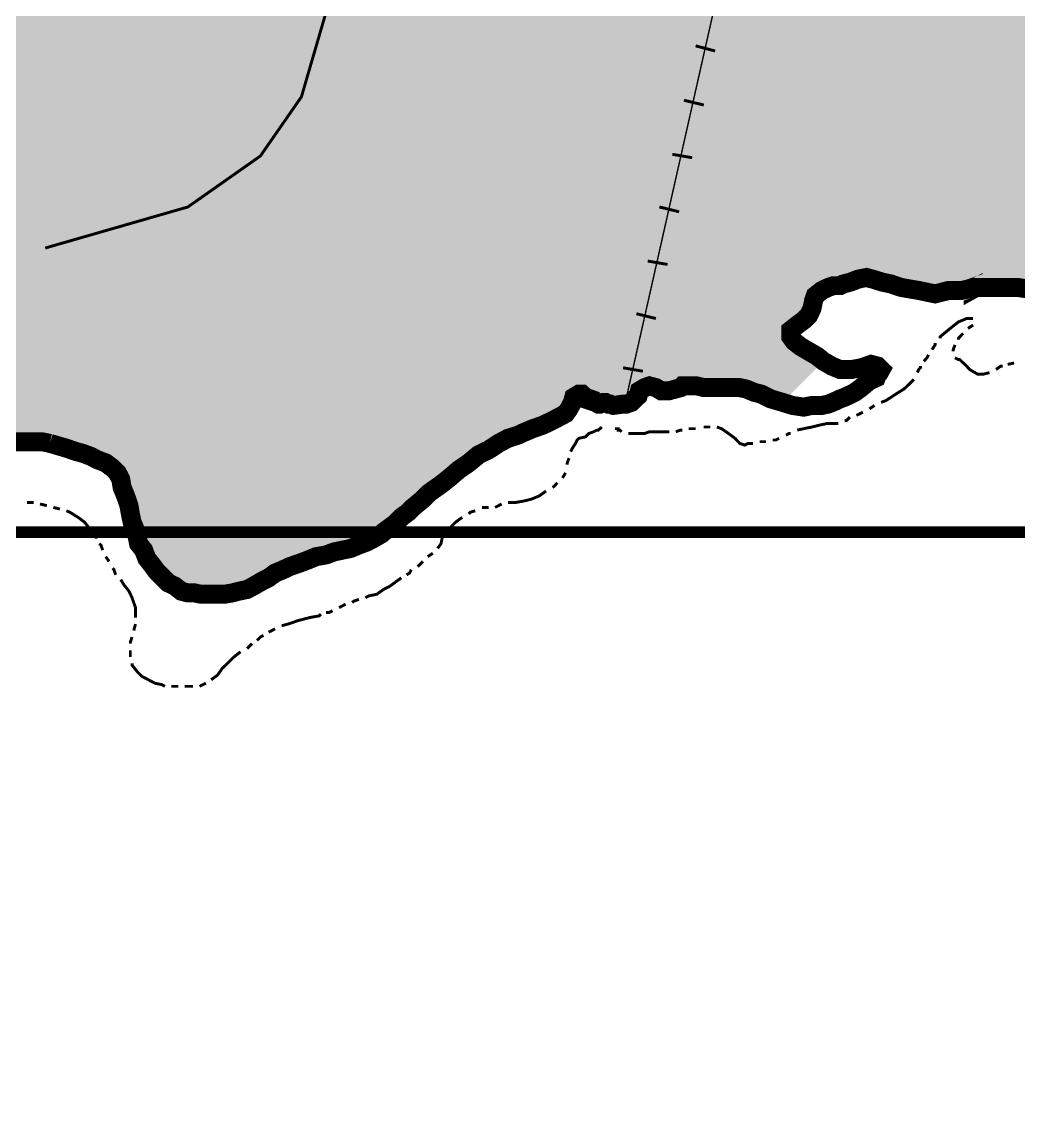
# Model space of a CAD drawing. Header units: millimetres. Extents: x 10 to 1080, y 12 to 847.
# Drawn here: x 160.3 to 211.7, y 407.3 to 464.2 of the extents above; entities that cross this region are included whole.
import ezdxf

# ---------------------------------------------------------------- set-up
doc = ezdxf.new("R2010")
doc.units = ezdxf.units.MM

msp = doc.modelspace()

# ---------------------------------------------------------------- hatches: boundary and pattern name
at = {"layer": 'H', "linetype": 'CONTINUOUS'}
msp.add_hatch(color=256, dxfattribs=at).paths.add_polyline_path([(802.375, 724.076), (804.333, 708.572), (819.82, 705.362), (834.637, 704.674), (846.243, 705.362), (859.861, 713.74), (871.467, 723.388), (876.635, 727.287), (891.452, 733.125), (894.662, 722.806), (899.231, 711.2), (902.458, 678.268), (906.939, 654.985), (912.777, 635.6), (903.041, 631.79), (870.797, 623.394), (843.703, 613.075), (834.037, 605.614), (852.17, 570.142), (848.607, 566.244), (849.207, 566.244), (834.637, 551.692), (840.475, 538.815), (802.711, 488.438), (802.217, 489.126), (800.435, 493.007), (798.83, 497.082), (795.355, 502.25), (792.215, 505.213), (789.005, 508.088), (786.289, 511.722), (784.437, 515.532), (783.078, 519.677), (782.391, 521.723), (780.874, 525.78), (778.334, 530.348), (775.794, 533.735), (773.007, 536.875), (769.955, 539.75), (766.727, 542.378), (763.27, 544.83), (759.707, 547.123), (755.985, 549.24), (754.115, 550.333), (752.263, 551.356), (750.305, 552.45), (748.365, 553.473), (746.407, 554.478), (744.467, 555.502), (742.615, 556.507), (740.657, 557.618), (739.652, 558.13), (732.525, 556.436), (732.79, 544.583), (726.264, 530.86), (723.142, 524.334), (722.207, 519.765), (722.877, 514.015), (725.593, 511.052), (734.219, 509.182), (736.177, 508.935), (733.302, 494.965), (732.278, 489.126), (728.98, 480.236), (737.605, 465.243), (747.518, 446.193), (733.548, 450.338), (730.409, 438.062), (720.76, 407.158), (717.885, 398.268), (714.745, 388.108), (713.475, 387.174), (712.047, 376.096), (715.945, 344.77), (716.615, 324.026), (716.439, 318.682), (723.388, 318.435), (731.608, 319.705), (737.358, 321.557), (743.373, 323.25), (749.635, 324.273), (754.962, 326.39), (761.488, 331.47), (750.641, 308.786), (742.95, 291.677), (741.257, 289.313), (754.715, 277.195), (760.801, 272.292), (760.73, 272.115), (769.444, 264.583), (777.487, 249.678), (794.597, 237.155), (804.333, 230.293), (811.777, 224.032), (798.054, 219.957), (781.473, 215.988), (770.043, 212.602), (757.502, 208.033), (746.072, 201.172), (734.06, 195.404), (725.082, 194.91), (725.258, 194.134), (725.593, 192.105), (725.752, 188.048), (725.17, 184.062), (724.905, 183.392), (714.587, 181.698), (699.17, 173.743), (696.295, 178.312), (682.078, 173.143), (680.879, 176.53), (652.868, 161.713), (660.647, 138.007), (660.4, 137.83), (656.749, 135.467), (653.203, 133.103), (649.552, 130.722), (645.918, 128.358), (642.285, 125.977), (638.634, 123.702), (635, 121.32), (631.349, 118.957), (627.803, 116.664), (624.152, 114.3), (620.942, 115.394), (619.584, 117.51), (618.402, 119.556), (617.22, 121.744), (616.038, 123.702), (614.68, 125.977), (613.569, 128.27), (612.299, 130.475), (610.958, 132.415), (609.424, 134.197), (608.154, 136.066), (606.795, 138.254), (605.367, 140.035), (603.673, 143.087), (601.892, 144.445), (599.863, 145.715), (598.17, 147.496), (596.724, 149.26), (595.118, 151.042), (593.513, 152.647), (591.22, 153.846), (589.439, 155.187), (587.675, 156.545), (586.052, 158.415), (585.717, 160.778), (585.047, 162.895), (584.112, 165.1), (582.172, 166.194), (580.549, 167.887), (579.543, 169.845), (578.785, 171.962), (577.762, 173.902), (576.668, 175.772), (575.398, 177.553), (573.775, 178.982), (571.659, 182.457), (568.784, 186.778), (566.932, 189.988), (565.82, 194.486), (564.462, 203.87), (563.704, 208.527), (563.88, 211.332), (563.704, 215.477), (563.457, 217.77), (563.28, 220.133), (563.368, 222.426), (563.28, 224.614), (562.857, 227.418), (561.675, 229.694), (560.828, 232.586), (561.428, 234.774), (561.852, 237.825), (561.922, 240.206), (561.587, 242.658), (561.763, 245.286), (562.01, 247.65), (561.852, 250.278), (561.164, 254.423), (561.922, 257.052), (562.522, 259.256), (562.275, 261.532), (561.499, 263.56), (560.405, 265.518), (559.805, 267.882), (559.223, 270.175), (557.953, 273.297), (556.26, 274.92), (554.814, 277.53), (554.39, 280), (553.72, 282.363), (552.962, 284.656), (551.85, 286.508), (550.668, 288.713), (549.222, 291.165), (547.194, 292.947), (545.412, 294.552), (543.56, 296.422), (543.719, 298.697), (542.537, 300.655), (540.42, 302.348), (538.057, 304.976), (535.34, 306.405), (532.553, 307.763), (530.26, 309.545), (528.232, 310.903), (526.874, 312.755), (526.45, 314.872), (524.51, 315.807), (522.305, 316.054), (518.248, 316.565), (515.779, 316.9), (513.592, 317.324), (511.387, 317.923), (508.935, 318.17), (507.153, 316.988), (506.465, 314.96), (505.037, 313.267), (503.255, 311.997), (501.897, 310.303), (500.292, 308.698), (498.422, 307.587), (496.658, 306.07), (495.212, 304.377), (494.453, 302.348), (493.942, 299.896), (493.607, 297.603), (493.942, 295.24), (494.453, 293.123), (495.212, 290.83), (495.723, 288.625), (494.03, 286.508), (493.342, 284.304), (491.649, 281.693), (489.462, 280.846), (485.14, 280.423), (481.577, 280.582), (479.637, 281.852), (478.102, 283.457), (476.673, 285.08), (475.068, 286.773), (472.863, 287.267), (470.658, 286.685), (468.965, 285.238), (467.184, 283.88), (465.067, 282.875), (463.462, 281.34), (464.732, 279.488), (466.602, 278.306), (468.63, 277.372), (469.724, 275.502), (468.877, 273.385), (467.095, 272.027), (463.973, 269.663), (462.104, 268.058), (460.075, 266.876), (457.958, 266.1), (455.665, 265.606), (452.702, 266.277), (450.674, 267.212), (448.469, 267.635), (444.835, 268.482), (442.718, 268.993), (440.514, 268.393), (436.792, 268.217), (434.763, 268.905), (432.805, 269.998), (431.465, 271.78), (432.647, 273.72), (433.405, 275.925), (433.317, 278.218), (432.805, 280.335), (432.894, 282.963), (431.959, 285.327), (428.925, 284.568), (426.72, 283.88), (424.603, 283.457), (421.375, 283.968), (419.188, 284.392), (417.072, 284.903), (415.025, 285.926), (412.838, 286.685), (410.792, 287.62), (409.698, 289.56), (409.875, 291.765), (410.298, 293.97), (410.298, 296.157), (409.61, 298.203), (408.252, 300.143), (406.4, 301.66), (404.53, 303.107), (402.837, 304.712), (400.897, 305.823), (399.715, 307.675), (400.297, 309.792), (399.962, 311.997), (397.845, 313.355), (395.905, 314.537), (394.547, 316.318), (393.1, 318.1), (391.672, 319.793), (390.225, 321.398), (388.108, 322.668), (386.592, 324.185), (385.057, 325.878), (383.452, 327.325), (381.582, 328.595), (379.465, 329.265), (378.125, 331.047), (378.037, 333.252), (377.349, 335.368), (375.92, 336.973), (374.05, 338.332), (372.11, 339.425), (370.152, 340.536), (368.035, 341.383), (365.919, 341.965), (363.555, 341.63), (361.615, 340.607), (359.745, 338.914), (357.875, 337.82), (355.935, 336.797), (353.818, 335.703), (351.878, 334.522), (350.255, 332.652), (348.915, 330.8), (347.98, 328.754), (347.133, 326.637), (345.599, 325.032), (343.323, 324.785), (340.184, 324.785), (337.732, 325.367), (335.615, 324.185), (334.522, 322.333), (334.433, 320.128), (334.098, 317.923), (332.899, 315.807), (331.805, 313.866), (330.958, 311.75), (330.712, 309.545), (330.288, 307.252), (329.935, 304.976), (329.688, 302.683), (329.018, 300.39), (328.083, 298.203), (327.325, 296.157), (327.06, 293.97), (328.665, 292.347), (329.935, 290.583), (328.665, 288.802), (326.39, 287.955), (323.25, 287.778), (321.045, 288.29), (319.864, 290.23), (318.682, 292.276), (316.812, 293.705), (314.025, 294.975), (311.732, 295.487), (309.615, 295.91), (307.763, 297.092), (306.405, 299.05), (305.47, 300.99), (304.712, 303.107), (303.689, 305.135), (301.995, 306.405), (300.302, 307.852), (298.962, 309.545), (297.268, 307.94), (296.422, 305.894), (293.282, 304.2), (291.5, 305.558), (289.648, 306.828), (287.69, 307.852), (287.267, 309.968), (287.69, 312.173), (285.75, 313.09), (283.457, 313.602), (281.34, 314.202), (279.224, 315.295), (278.642, 317.5), (277.954, 319.617), (276.013, 321.222), (274.144, 319.793), (272.874, 317.923), (269.998, 319.193), (268.217, 320.64), (266.435, 321.98), (263.984, 324.45), (262.202, 325.72), (260.862, 327.484), (261.108, 329.688), (261.867, 331.893), (262.714, 334.01), (262.467, 337.644), (261.532, 339.602), (260.597, 341.718), (258.992, 343.323), (255.94, 345.352), (253.065, 346.71), (251.195, 347.892), (249.167, 348.827), (248.92, 351.032), (250.19, 352.884), (251.707, 354.842), (254.088, 354.93), (255.782, 356.358), (257.969, 356.623), (260.174, 357.117), (261.444, 359.234), (261.779, 361.527), (261.62, 363.732), (260.438, 365.584), (258.992, 367.277), (256.117, 367.63), (255.429, 369.746), (254.088, 371.44), (252.307, 372.957), (250.525, 374.227), (248.497, 374.826), (247.138, 376.767), (248.162, 378.707), (247.385, 381), (245.78, 382.517), (245.622, 384.81), (244.687, 386.75), (243.575, 388.796), (242.235, 390.56), (241.035, 392.43), (239.518, 394.212), (239.43, 396.416), (240.453, 398.533), (240.612, 401.144), (240.788, 403.86), (239.43, 405.888), (238.584, 408.005), (236.467, 409.452), (235.038, 411.304), (233.08, 412.838), (233.168, 415.202), (234.103, 417.318), (235.462, 419.276), (236.978, 421.04), (238.072, 422.998), (237.825, 425.274), (237.49, 427.902), (236.22, 429.683), (234.527, 431.377), (232.657, 433.246), (230.628, 434.587), (229.182, 436.28), (227.489, 437.815), (226.219, 439.667), (224.79, 441.537), (223.943, 443.742), (222.92, 445.77), (220.98, 447.216), (218.775, 448.557), (216.57, 449.827), (214.365, 450.25), (212.249, 450.427), (209.797, 450.515), (206.163, 450.427), (203.87, 451.026), (201.595, 450.338), (199.972, 448.31), (201.665, 446.705), (199.549, 444.588), (196.938, 445.347), (194.822, 445.435), (192.105, 444.923), (189.054, 445.012), (187.202, 443.406), (184.908, 442.472), (182.88, 441.113), (181.01, 439.596), (179.317, 438.15), (177.288, 437.056), (175.084, 436.457), (173.055, 435.522), (170.762, 434.675), (168.575, 434.852), (166.793, 436.545), (165.947, 438.82), (165.259, 440.937), (163.142, 442.048), (160.955, 442.56), (158.574, 442.383), (156.369, 441.713), (154.005, 440.778), (151.377, 440.267), (148.59, 440.267), (146.385, 439.843), (145.45, 437.727), (145.115, 435.522), (142.663, 436.122), (142.152, 438.326), (140.458, 439.932), (138.43, 441.113), (136.472, 442.207), (134.285, 442.807), (131.745, 442.048), (128.605, 441.537), (126.153, 441.872), (123.525, 441.784), (121.497, 442.983), (120.05, 444.588), (117.775, 445.012), (116.082, 446.528), (116.152, 448.822), (114.124, 450.938), (112.607, 453.214), (111.425, 454.995), (110.155, 456.777), (108.797, 458.47), (107.527, 460.252), (106.257, 461.945), (104.898, 463.726), (103.54, 465.42), (102.182, 467.113), (100.842, 468.806), (99.572, 470.57), (98.213, 472.264), (95.585, 475.738), (93.133, 479.213), (90.682, 482.776), (88.477, 486.41), (86.448, 490.132), (84.578, 494.03), (83.062, 498.016), (81.527, 502.92), (80.433, 507.065), (79.498, 511.298), (78.74, 515.532), (78.228, 519.853), (77.805, 524.175), (77.558, 528.496), (77.47, 532.8), (77.558, 534.917), (77.558, 537.122), (77.717, 539.238), (77.893, 541.443), (78.052, 543.56), (78.317, 545.765), (78.564, 547.882), (79.252, 552.115), (80.098, 556.348), (81.192, 560.582), (82.374, 564.727), (84.402, 570.054), (86.448, 573.793), (87.63, 575.645), (117.687, 575.645), (138.007, 572.435), (144.445, 544.23), (141.905, 543.225), (154.764, 537.88), (160.443, 536.028), (171.185, 535.693), (189.318, 535.34), (206.834, 533.912), (226.06, 527.897), (227.842, 532.888), (253.912, 548.552), (259.239, 550.333), (265.677, 550.668), (269.575, 552.115), (277.019, 556.772), (283.122, 559.223), (290.989, 559.982), (306.317, 558.553), (306.652, 558.288), (307.005, 558.624), (310.885, 558.888), (317.659, 563.122), (325.543, 568.113), (333.745, 573.528), (338.825, 576.827), (341.365, 576.756), (344.928, 576.068), (348.492, 574.71), (351.949, 572.858), (355.759, 569.718), (358.228, 566.173), (359.234, 564.303), (360.257, 562.363), (362.462, 558.8), (365.425, 555.925), (369.993, 554.32), (376.255, 554.478), (378.46, 554.902), (380.577, 555.325), (382.782, 555.748), (384.898, 556.013), (387.773, 556.436), (392.007, 557.107), (396.064, 558.042), (400.138, 559.135), (404.107, 560.405), (408.005, 561.852), (411.903, 563.457), (415.713, 565.238), (419.435, 567.09), (423.069, 569.048), (424.18, 569.63), (421.128, 576.333), (406.224, 573.952), (411.057, 595.383), (409.452, 607.06), (401.408, 603.85), (401.832, 611.893), (404.618, 612.74), (404.195, 626.022), (394.882, 630.432), (373.539, 618.737), (369.482, 635.67), (377.19, 651.845), (407.405, 673.276), (407.829, 671.23), (482.177, 704.003), (500.715, 623.323), (501.227, 623.57), (505.372, 625.863), (509.182, 627.892), (512.992, 630.008), (516.802, 632.037), (520.612, 634.065), (522.552, 635.088), (524.422, 636.094), (526.362, 637.117), (528.232, 638.14), (530.172, 639.233), (532.042, 640.256), (534.335, 641.438), (544.495, 629.585), (550.422, 631.613), (546.523, 639.568), (541.532, 645.336), (541.602, 645.407), (545.412, 647.453), (549.222, 649.57), (553.032, 651.598), (556.772, 653.627), (560.582, 655.743), (564.392, 657.772), (568.202, 659.888), (572.012, 661.917), (575.733, 664.034), (579.543, 666.15), (583.353, 668.196), (587.163, 670.313), (590.885, 672.342), (596.724, 674.458), (601.133, 674.458), (603.338, 674.458), (605.455, 674.37), (607.642, 674.194), (609.847, 674.123), (611.964, 674.035), (614.168, 673.858), (616.373, 673.7), (618.49, 673.612), (620.695, 673.435), (622.882, 673.347), (624.999, 673.276), (629.32, 673.188), (633.642, 673.276), (637.875, 673.523), (642.108, 673.947), (646.254, 674.617), (650.399, 675.728), (653.627, 676.734), (657.684, 678.18), (661.67, 679.873), (665.568, 681.743), (669.378, 683.772), (673.1, 685.976), (676.734, 688.252), (680.297, 690.704), (683.683, 693.42), (687.07, 696.136), (690.192, 699.1), (693.332, 702.063), (696.207, 705.273), (699.082, 708.572), (701.71, 711.958), (705.785, 710.53), (709.842, 708.995), (713.74, 707.214), (717.638, 705.362), (721.448, 703.333), (723.988, 701.798), (729.403, 707.302), (742.35, 719.578), (751.999, 718.908), (767.503, 733.725), (785.618, 751.84), (797.207, 740.234), (802.375, 724.076), (802.375, 724.076)])

# ---------------------------------------------------------------- linework, layer by layer
at = {"layer": 'P'}
for points, const_width in [([(281.728, 835.66), (274.567, 805.109), (264.654, 762.423), (246.786, 686.999), (228.159, 607.413), (191.505, 444.853)], 0.075), ([(353.818, 437.903), (245.692, 437.903), (137.654, 437.903), (137.654, 546.029), (137.654, 654.138), (245.692, 654.138), (353.818, 654.138), (353.818, 546.029), (353.818, 492.002), (353.818, 437.903)], 0.602), ([(187.942, 508.088), (187.607, 506.236), (187.448, 505.883), (187.36, 505.46), (187.096, 504.613), (187.025, 504.19), (186.937, 503.767), (186.849, 503.343), (186.602, 502.426), (186.602, 502.073), (186.514, 501.826), (185.667, 498.775), (183.885, 491.067), (183.462, 489.462), (182.862, 487.257), (181.434, 482.865), (179.987, 478.208), (179.899, 478.032), (174.748, 460.34), (172.632, 457.288), (168.892, 454.66), (161.537, 452.543)], 0.151), ([(196.074, 462.703), (195.068, 462.968)], 0.151), ([(195.492, 459.916), (194.469, 460.163)], 0.151), ([(194.892, 457.2), (193.869, 457.376)], 0.151), ([(194.222, 454.413), (193.199, 454.66)], 0.151), ([(212.249, 450.427), (211.649, 450.515), (211.155, 450.515), (210.732, 450.515), (210.22, 450.515), (209.797, 450.515), (209.532, 450.515), (209.374, 450.427), (209.374, 450.515), (209.109, 450.427), (208.774, 450.356), (208.351, 450.356), (208.104, 450.356), (207.768, 450.268), (207.416, 450.18), (206.992, 450.268), (206.569, 450.356), (206.146, 450.427), (205.652, 450.515), (205.14, 450.691), (204.717, 450.779), (204.205, 450.938), (203.87, 451.026), (203.447, 450.938), (203.024, 450.779), (202.688, 450.691), (202.512, 450.603), (202.177, 450.603), (201.912, 450.515), (201.577, 450.356), (201.242, 450.092), (201.154, 449.845), (201.066, 449.421), (200.907, 449.086), (200.642, 448.822), (200.307, 448.575), (199.972, 448.31), (199.972, 447.975), (200.148, 447.728), (200.484, 447.463), (200.907, 447.216), (201.33, 446.969), (201.665, 446.705), (202.089, 446.458), (202.512, 446.282), (203.112, 446.282), (203.606, 446.37), (204.117, 446.546), (204.452, 446.458), (204.629, 446.282), (204.541, 446.123), (204.452, 446.035), (204.382, 445.858), (204.029, 445.699), (203.606, 445.347), (203.271, 445.1), (202.759, 444.853), (202.512, 444.765), (202.336, 444.676), (201.912, 444.5), (201.577, 444.429), (201.066, 444.429), (200.642, 444.341), (200.06, 444.429), (199.549, 444.588), (198.949, 444.765), (198.455, 445.012), (198.102, 445.1), (197.679, 445.276), (197.344, 445.347), (196.921, 445.347), (196.674, 445.347), (196.409, 445.347), (196.162, 445.347), (195.827, 445.347), (195.492, 445.347), (195.139, 445.435), (194.804, 445.435), (194.381, 445.435), (194.292, 445.347), (194.045, 445.276), (193.71, 445.188), (193.287, 445.188), (193.022, 445.347), (192.687, 445.435), (192.44, 445.347), (192.176, 445.188), (192.105, 444.923), (191.929, 444.765), (191.752, 444.588), (191.505, 444.5), (191.329, 444.5), (190.835, 444.429), (190.659, 444.5), (190.571, 444.5), (190.412, 444.588), (190.324, 444.588), (190.147, 444.5), (190.059, 444.5), (189.9, 444.588), (189.636, 444.676), (189.636, 444.765), (189.389, 444.853), (189.212, 445.012), (189.054, 445.012), (188.789, 444.853), (188.718, 444.588), (188.542, 444.253), (188.366, 444.006), (188.031, 443.83), (187.695, 443.653), (187.184, 443.406), (186.672, 443.23), (186.09, 442.983), (185.914, 442.895), (185.402, 442.736), (184.908, 442.472), (184.397, 442.136), (183.885, 441.889), (183.374, 441.466), (182.862, 441.113), (182.368, 440.69), (181.945, 440.355), (181.345, 439.932), (181.01, 439.596), (180.499, 439.173), (180.252, 438.926), (179.899, 438.662), (179.74, 438.503), (179.564, 438.326), (179.317, 438.15), (178.982, 437.903), (178.894, 437.815), (178.47, 437.568), (178.135, 437.392), (177.712, 437.233), (177.288, 437.056), (176.865, 436.968), (176.442, 436.88), (176.018, 436.721), (175.507, 436.633), (175.084, 436.457), (174.66, 436.298), (174.149, 436.122), (173.814, 435.963), (173.39, 435.786), (173.055, 435.539), (172.702, 435.363), (172.279, 435.116), (171.944, 434.94), (171.521, 434.852), (171.185, 434.763), (170.762, 434.693), (170.339, 434.693), (169.915, 434.693), (169.58, 434.693), (169.245, 434.763), (168.892, 434.763), (168.557, 434.852), (168.222, 435.116), (167.887, 435.275), (167.552, 435.61), (167.287, 435.875), (167.04, 436.21), (166.776, 436.545), (166.617, 436.968), (166.352, 437.303), (166.282, 437.656), (166.194, 437.903), (166.194, 437.991), (166.017, 438.415), (165.929, 438.838), (165.858, 439.261), (165.682, 439.773), (165.506, 440.196), (165.435, 440.619), (165.259, 440.955), (165.012, 441.202), (164.659, 441.466), (164.236, 441.625), (163.901, 441.801), (163.477, 441.96), (163.142, 442.048), (162.631, 442.225), (161.784, 442.472)], 0.978), ([(193.622, 451.697), (192.599, 451.873)], 0.151), ([(204.117, 450.938), (203.87, 451.026), (203.447, 450.938), (203.024, 450.779), (202.688, 450.691), (202.512, 450.603), (202.177, 450.603), (202.089, 450.515)], 0.151), ([(202.847, 450.779), (203.024, 450.779), (203.447, 450.938), (203.87, 451.026), (204.205, 450.938), (204.717, 450.779), (204.876, 450.691)], 0.151), ([(205.475, 450.515), (205.14, 450.691), (204.717, 450.779), (204.452, 450.85)], 0.151), ([(201.754, 450.515), (201.577, 450.356), (201.242, 450.092), (201.154, 449.845), (201.154, 449.668)], 0.151), ([(202.512, 450.603), (202.512, 450.603)], 0.151), ([(205.228, 450.603), (205.564, 450.515)], 0.151), ([(207.927, 450.268), (207.768, 450.268), (207.416, 450.18), (206.992, 450.268), (206.569, 450.356), (206.146, 450.427), (205.811, 450.427)], 0.151), ([(205.899, 450.427), (206.146, 450.427), (206.234, 450.356)], 0.151), ([(206.569, 450.356), (206.922, 450.268)], 0.151), ([(207.345, 450.18), (207.416, 450.18), (207.768, 450.268), (208.104, 450.356), (208.351, 450.356), (208.774, 450.356), (209.109, 450.427), (209.374, 450.515), (209.374, 450.427), (209.374, 450.427)], 0.151), ([(209.285, 450.515), (209.109, 450.427), (208.774, 450.356), (208.351, 450.356), (208.262, 450.356)], 0.151), ([(211.737, 450.515), (211.649, 450.515), (211.155, 450.515), (210.732, 450.515), (210.22, 450.515), (209.797, 450.515), (209.621, 450.515)], 0.151), ([(209.709, 450.515), (209.797, 450.515), (210.044, 450.515)], 0.151), ([(210.467, 450.515), (210.732, 450.515), (210.802, 450.515)], 0.151), ([(211.155, 450.515), (211.49, 450.515)], 0.151), ([(193.022, 448.91), (192.017, 449.157)], 0.151), ([(200.995, 449.333), (200.907, 449.086), (200.642, 448.822), (200.307, 448.575), (199.972, 448.31), (199.972, 447.975), (200.148, 447.728)], 0.151), ([(209.374, 448.91), (209.038, 448.91), (208.615, 448.733), (208.192, 448.398), (207.68, 447.975), (207.68, 447.887)], 0.151), ([(209.109, 448.398), (209.374, 448.575)], 0.151), ([(208.615, 447.816), (208.615, 447.887), (208.862, 448.151)], 0.151), ([(200.395, 447.552), (200.484, 447.463), (200.907, 447.216), (201.242, 446.969)], 0.151), ([(207.416, 447.64), (207.416, 447.552), (207.257, 447.305)], 0.151), ([(208.351, 447.216), (208.351, 447.305), (208.439, 447.552)], 0.151), ([(207.081, 447.04), (206.992, 446.881), (206.834, 446.705)], 0.151), ([(210.22, 446.123), (209.885, 446.035), (209.621, 446.035), (209.462, 446.123), (209.197, 446.282), (209.038, 446.458), (208.95, 446.546), (208.774, 446.705), (208.686, 446.793), (208.615, 446.793), (208.439, 446.881)], 0.151), ([(192.352, 446.193), (191.329, 446.37)], 0.151), ([(201.577, 446.793), (201.665, 446.705), (202.089, 446.458), (202.512, 446.282), (203.112, 446.282), (203.535, 446.37)], 0.151), ([(203.87, 446.458), (204.117, 446.546), (204.452, 446.458), (204.629, 446.282), (204.541, 446.123), (204.541, 446.123)], 0.151), ([(206.657, 446.458), (206.657, 446.37), (206.569, 446.282), (206.498, 446.123), (206.498, 446.123)], 0.151), ([(210.891, 446.458), (210.802, 446.458), (210.555, 446.282)], 0.151), ([(211.49, 446.617), (211.155, 446.546), (211.155, 446.546)], 0.151), ([(204.294, 445.858), (204.029, 445.699), (203.606, 445.347), (203.271, 445.1), (202.759, 444.853), (202.512, 444.765)], 0.151), ([(206.322, 445.77), (206.075, 445.523), (205.811, 445.276), (205.387, 445.012), (204.876, 444.676), (204.629, 444.588)], 0.151), ([(193.287, 445.188), (193.022, 445.347), (192.687, 445.435), (192.44, 445.347), (192.176, 445.188), (192.105, 444.923), (191.929, 444.765), (191.752, 444.588), (191.594, 444.5)], 0.151), ([(194.645, 445.435), (194.381, 445.435), (194.292, 445.347), (194.045, 445.276), (193.71, 445.188), (193.622, 445.188)], 0.151), ([(197.097, 445.347), (196.921, 445.347), (196.674, 445.347), (196.409, 445.347), (196.162, 445.347), (195.827, 445.347), (195.492, 445.347), (195.139, 445.435), (194.98, 445.435)], 0.151), ([(198.455, 445.012), (198.102, 445.1), (197.679, 445.276), (197.432, 445.347)], 0.151), ([(187.184, 443.406), (187.695, 443.653), (188.031, 443.83), (188.366, 444.006), (188.542, 444.253), (188.718, 444.588), (188.718, 444.676)], 0.151), ([(189.9, 444.588), (189.636, 444.676), (189.636, 444.765), (189.389, 444.853), (189.212, 445.012), (189.054, 445.012), (188.789, 444.853), (188.718, 444.588), (188.542, 444.253), (188.454, 444.165)], 0.151), ([(188.965, 444.923), (189.054, 445.012), (189.212, 445.012), (189.212, 445.012)], 0.151), ([(189.565, 444.765), (189.636, 444.765), (189.812, 444.588)], 0.151), ([(190.147, 444.5), (190.324, 444.588), (190.412, 444.588), (190.412, 444.588)], 0.151), ([(191.258, 444.5), (190.835, 444.429), (190.659, 444.5), (190.571, 444.5), (190.412, 444.588), (190.324, 444.588), (190.235, 444.588)], 0.151), ([(200.819, 444.341), (200.642, 444.341), (200.06, 444.429), (199.549, 444.588), (198.949, 444.765), (198.79, 444.853)], 0.151), ([(202.177, 444.588), (201.912, 444.5), (201.577, 444.429), (201.154, 444.429)], 0.151), ([(203.694, 444.077), (203.359, 443.918)], 0.151), ([(204.294, 444.429), (204.029, 444.253)], 0.151), ([(188.207, 443.918), (188.031, 443.83), (187.695, 443.653), (187.184, 443.495)], 0.151), ([(202.424, 443.495), (202.177, 443.495), (201.842, 443.495), (201.418, 443.406), (201.066, 443.318), (200.642, 443.23), (200.307, 443.159)], 0.151), ([(203.024, 443.83), (202.847, 443.653), (202.759, 443.653)], 0.151), ([(161.784, 442.472), (161.361, 442.56), (160.937, 442.56), (160.514, 442.56), (160.091, 442.56), (159.579, 442.56), (159.085, 442.472), (158.574, 442.383), (158.15, 442.313), (157.727, 442.136), (157.304, 441.96), (156.792, 441.889), (156.369, 441.713), (155.769, 441.466), (155.275, 441.29), (154.587, 441.043), (154.005, 440.778), (153.405, 440.69), (152.894, 440.531), (152.382, 440.443), (151.888, 440.355), (151.377, 440.267), (150.865, 440.267)], 0.978), ([(186.849, 443.318), (186.672, 443.23), (186.09, 442.983), (185.914, 442.895), (185.402, 442.736), (184.979, 442.472)], 0.151), ([(185.826, 442.895), (186.09, 442.983), (186.178, 443.071)], 0.151), ([(186.514, 443.159), (186.672, 443.23), (186.849, 443.318)], 0.151), ([(190.235, 443.318), (190.059, 443.159), (189.988, 443.159), (189.812, 443.071), (189.565, 442.983), (189.389, 442.807), (189.054, 442.736), (188.965, 442.648), (188.877, 442.472), (188.718, 442.225), (188.63, 442.048)], 0.151), ([(191.258, 443.071), (191.17, 443.159), (191.082, 443.159), (191.082, 443.23), (190.994, 443.23), (190.906, 443.23)], 0.151), ([(193.71, 443.071), (193.375, 443.071), (193.287, 443.071), (193.111, 443.071), (192.952, 443.071), (192.687, 443.071), (192.44, 442.983), (192.105, 442.983), (191.841, 442.983), (191.594, 442.983)], 0.151), ([(194.381, 443.159), (194.292, 443.159), (194.045, 443.071)], 0.151), ([(195.068, 443.23), (194.892, 443.23), (194.716, 443.23)], 0.151), ([(195.827, 443.318), (195.492, 443.318), (195.492, 443.318)], 0.151), ([(198.032, 442.472), (197.944, 442.472), (197.767, 442.472), (197.608, 442.383), (197.344, 442.472), (197.097, 442.736), (196.762, 442.983), (196.409, 443.23), (196.162, 443.318)], 0.151), ([(199.972, 442.983), (199.884, 442.983), (199.725, 442.895)], 0.151), ([(160.355, 442.56), (160.514, 442.56), (160.69, 442.56)], 0.151), ([(162.472, 442.313), (162.207, 442.383), (161.784, 442.472), (161.361, 442.56), (160.937, 442.56), (160.514, 442.56), (160.426, 442.56)], 0.151), ([(161.025, 442.56), (161.361, 442.56), (161.361, 442.56)], 0.151), ([(161.696, 442.472), (161.784, 442.472), (162.207, 442.383), (162.631, 442.225), (163.142, 442.048), (163.477, 441.96), (163.742, 441.889)], 0.151), ([(183.127, 441.29), (183.374, 441.466), (183.885, 441.889), (184.397, 442.136), (184.908, 442.472)], 0.151), ([(184.644, 442.313), (184.397, 442.136), (183.885, 441.889), (183.709, 441.713)], 0.151), ([(185.244, 442.56), (185.402, 442.736), (185.491, 442.736)], 0.151), ([(198.702, 442.56), (198.614, 442.56), (198.455, 442.56), (198.367, 442.56), (198.367, 442.56)], 0.151), ([(199.372, 442.736), (199.214, 442.648), (199.037, 442.648)], 0.151), ([(163.812, 441.801), (163.477, 441.96), (163.142, 442.048), (162.807, 442.225)], 0.151), ([(164.077, 441.713), (164.236, 441.625), (164.412, 441.537)], 0.151), ([(165.506, 440.267), (165.435, 440.619), (165.259, 440.955), (165.012, 441.202), (164.659, 441.466), (164.236, 441.625), (164.165, 441.713)], 0.151), ([(164.747, 441.378), (165.012, 441.202), (165.012, 441.202)], 0.151), ([(183.462, 441.537), (183.374, 441.466), (182.862, 441.113), (182.368, 440.69), (181.945, 440.355), (181.769, 440.267)], 0.151), ([(188.542, 441.713), (188.454, 441.466), (188.454, 441.378)], 0.151), ([(165.259, 440.955), (165.435, 440.619)], 0.151), ([(182.016, 440.443), (182.28, 440.619)], 0.151), ([(182.527, 440.866), (182.862, 441.043)], 0.151), ([(188.366, 440.955), (188.207, 440.69)], 0.151), ([(165.506, 440.267), (165.506, 440.196), (165.682, 439.773), (165.858, 439.261), (165.929, 438.838), (166.017, 438.415), (166.105, 438.238)], 0.151), ([(181.522, 440.02), (181.345, 439.932), (181.01, 439.596), (180.675, 439.349)], 0.151), ([(181.434, 440.02), (181.769, 440.196)], 0.151), ([(187.36, 440.02), (187.025, 439.773), (186.602, 439.596), (186.249, 439.508), (185.755, 439.42), (185.402, 439.42)], 0.151), ([(187.942, 440.443), (187.784, 440.267), (187.695, 440.196)], 0.151), ([(165.929, 438.926), (165.858, 439.261), (165.682, 439.773), (165.594, 439.932)], 0.151), ([(179.564, 438.326), (179.74, 438.503), (179.899, 438.662), (180.252, 438.926), (180.499, 439.173), (181.01, 439.596), (181.169, 439.773)], 0.151), ([(160.937, 439.42), (160.69, 439.42), (160.602, 439.42)], 0.151), ([(161.625, 439.261), (161.272, 439.349)], 0.151), ([(162.295, 439.085), (161.96, 439.173)], 0.151), ([(164.165, 437.568), (164.165, 437.656), (163.901, 437.903), (163.901, 437.991), (163.565, 438.415), (163.23, 438.662), (162.807, 438.926), (162.631, 438.997)], 0.151), ([(180.411, 439.085), (180.252, 438.926), (179.899, 438.662), (179.74, 438.503), (179.564, 438.326), (179.317, 438.15), (178.982, 437.903), (178.894, 437.815), (178.805, 437.815)], 0.151), ([(183.709, 438.997), (183.462, 438.926), (183.374, 438.838)], 0.151), ([(184.397, 439.173), (184.221, 439.173), (184.062, 439.173)], 0.151), ([(185.067, 439.349), (184.908, 439.261), (184.732, 439.173)], 0.151), ([(166.776, 436.545), (166.617, 436.968), (166.352, 437.303), (166.282, 437.656), (166.194, 437.903), (166.194, 437.991), (166.017, 438.415), (166.017, 438.573)], 0.151), ([(183.039, 438.662), (182.704, 438.415), (182.439, 438.15), (182.192, 437.903), (182.016, 437.656), (181.945, 437.303), (181.769, 437.056)], 0.151), ([(353.818, 221.756), (245.692, 221.756), (245.692, 329.865), (137.654, 329.865), (137.654, 437.903), (245.692, 437.903), (353.818, 437.903), (353.818, 329.865), (353.818, 221.756)], 0.602), ([(166.194, 437.903), (166.282, 437.656), (166.282, 437.568)], 0.151), ([(179.052, 437.991), (179.317, 438.15), (179.317, 438.15)], 0.151), ([(164.5, 436.968), (164.412, 437.233), (164.324, 437.303)], 0.151), ([(166.441, 437.303), (166.529, 436.968)], 0.151), ([(178.47, 437.568), (178.135, 437.392), (177.712, 437.233), (177.535, 437.145)], 0.151), ([(177.782, 437.233), (178.135, 437.392), (178.135, 437.392)], 0.151), ([(178.47, 437.568), (178.717, 437.727)], 0.151), ([(164.835, 436.386), (164.659, 436.633)], 0.151), ([(166.705, 436.633), (166.776, 436.545), (166.952, 436.386)], 0.151), ([(177.2, 437.056), (176.865, 436.968), (176.442, 436.88), (176.018, 436.721), (175.507, 436.633), (175.172, 436.457)], 0.151), ([(175.419, 436.545), (175.507, 436.633), (176.018, 436.721), (176.442, 436.88), (176.865, 436.968), (177.288, 437.056), (177.447, 437.145)], 0.151), ([(181.522, 436.809), (181.257, 436.633), (181.257, 436.633)], 0.151), ([(167.622, 435.539), (167.552, 435.61), (167.287, 435.875), (167.04, 436.21), (166.952, 436.298)], 0.151), ([(174.819, 436.386), (174.66, 436.298), (174.149, 436.122), (173.814, 436.033)], 0.151), ([(174.061, 436.122), (174.149, 436.122), (174.396, 436.21)], 0.151), ([(174.748, 436.386), (175.084, 436.457), (175.084, 436.457)], 0.151), ([(181.01, 436.386), (180.746, 436.122)], 0.151), ([(165.171, 435.698), (165.082, 435.963), (165.012, 436.033)], 0.151), ([(167.128, 436.033), (167.287, 435.875), (167.552, 435.61), (167.887, 435.275), (168.222, 435.116), (168.557, 434.852), (168.822, 434.852)], 0.151), ([(171.274, 434.763), (171.521, 434.852), (171.944, 434.94), (172.279, 435.116), (172.702, 435.363), (173.055, 435.539), (173.126, 435.61)], 0.151), ([(173.549, 435.875), (173.39, 435.786), (173.055, 435.539), (172.702, 435.363), (172.279, 435.116), (171.944, 434.94), (171.697, 434.852)], 0.151), ([(173.478, 435.786), (173.814, 435.963)], 0.151), ([(179.899, 435.539), (179.652, 435.363), (179.317, 435.116), (178.982, 434.94), (178.629, 434.693), (178.206, 434.605), (178.047, 434.516)], 0.151), ([(180.411, 435.963), (180.322, 435.786), (180.164, 435.698)], 0.151), ([(166.194, 433.493), (166.194, 433.582), (166.194, 434.005), (166.017, 434.516), (165.858, 434.852), (165.594, 435.187), (165.435, 435.451)], 0.151), ([(169.915, 434.693), (169.58, 434.693), (169.245, 434.763), (168.892, 434.763), (168.557, 434.852), (168.222, 435.116), (167.887, 435.275)], 0.151), ([(169.157, 434.763), (169.245, 434.763), (169.492, 434.693)], 0.151), ([(169.827, 434.693), (169.915, 434.693), (170.162, 434.693)], 0.151), ([(171.362, 434.763), (171.185, 434.763), (170.762, 434.693), (170.339, 434.693), (170.251, 434.693)], 0.151), ([(170.515, 434.693), (170.762, 434.693), (170.938, 434.693)], 0.151), ([(177.712, 434.428), (177.447, 434.34), (177.359, 434.269)], 0.151), ([(176.354, 433.846), (176.177, 433.758), (176.018, 433.758)], 0.151), ([(177.024, 434.181), (176.689, 434.005)], 0.151), ([(175.754, 433.67), (175.666, 433.582), (175.172, 433.493), (174.572, 433.335), (174.061, 433.158), (173.725, 433.07)], 0.151), ([(166.105, 432.823), (166.194, 433.158), (166.194, 433.158)], 0.151), ([(173.39, 432.911), (173.055, 432.735), (173.055, 432.735)], 0.151), ([(165.929, 432.153), (165.929, 432.223), (166.017, 432.488)], 0.151), ([(172.208, 432.153), (171.944, 431.888), (171.944, 431.888)], 0.151), ([(172.791, 432.576), (172.632, 432.488), (172.455, 432.312)], 0.151), ([(165.929, 431.465), (165.929, 431.8), (165.929, 431.8)], 0.151), ([(171.609, 431.729), (171.274, 431.465), (170.938, 431.13), (170.674, 430.883), (170.427, 430.53), (170.092, 430.283)], 0.151), ([(167.711, 429.948), (167.552, 430.036), (167.199, 430.107), (166.864, 430.283), (166.529, 430.459), (166.282, 430.706), (166.017, 431.042), (166.017, 431.13)], 0.151), ([(168.398, 429.948), (168.134, 429.948), (168.046, 429.948)], 0.151), ([(169.157, 429.948), (168.981, 429.948), (168.734, 429.948)], 0.151), ([(169.827, 430.107), (169.668, 430.036), (169.492, 429.948)], 0.151)]:
    msp.add_lwpolyline(points, dxfattribs=dict(at, const_width=const_width))

doc.saveas('drawing.dxf')
